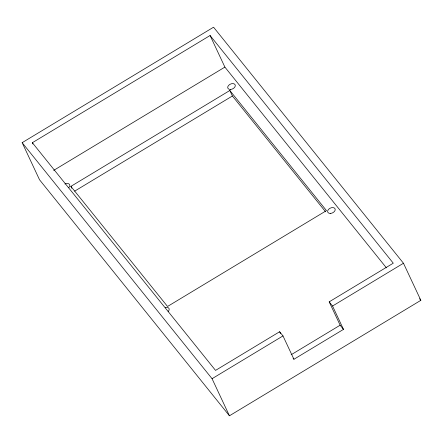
<?xml version="1.0" encoding="UTF-8"?>
<svg xmlns="http://www.w3.org/2000/svg" width="443" height="443" viewBox="0 0 443 443"><rect width="100%" height="100%" fill="white"/><g stroke="black" fill="none" stroke-linecap="round" stroke-linejoin="round"><path stroke-width="0.66" d="M22.15 142.668L213.559 27.206L403.473 263.242L420.85 300.332L229.441 415.794L39.527 179.758L22.15 142.668L212.064 378.699L229.441 415.794M32.926 143.958L32.35 142.718L210.087 35.506L393.279 263.186L329.188 301.844L340.13 325.201L343.491 329.376L293.93 359.273L293.089 358.232M53.664 170.389L224.889 67.103L386.423 267.871M70.891 186.37L229.834 90.494L326.469 210.602L167.532 306.473L70.891 186.37L71.749 188.203M74.651 191.154L232.403 95.993L325.577 211.787M293.93 359.273L282.988 335.916L279.627 331.741L215.536 370.398L32.35 142.718M212.064 378.699L282.988 335.916M329.188 301.844L332.549 306.024L403.473 263.242M291.156 354.738L340.13 325.201M419.549 298.715L420.85 300.332M210.087 35.506L224.889 67.103M332.549 306.024L343.491 329.376M229.834 90.494L232.403 95.993M279.627 331.741L280.491 333.585M165.267 307.497A4.02 2.636 -25.1 0 1 168.849 308.273A4.02 2.636 -25.1 0 1 168.141 311.495M64.933 184.006A4.02 2.636 -25.1 0 1 69.263 184.161A4.02 2.636 -25.1 0 1 68.787 187.649M330.544 213.421A4.02 2.636 -25.1 0 0 335.074 208.814A4.02 2.636 -25.1 0 0 328.656 209.262A4.02 2.636 -25.1 0 0 330.544 213.421M230.626 89.436A4.02 2.636 -25.1 0 0 235.155 84.829A4.02 2.636 -25.1 0 0 228.738 85.272A4.02 2.636 -25.1 0 0 230.626 89.436"/></g></svg>
